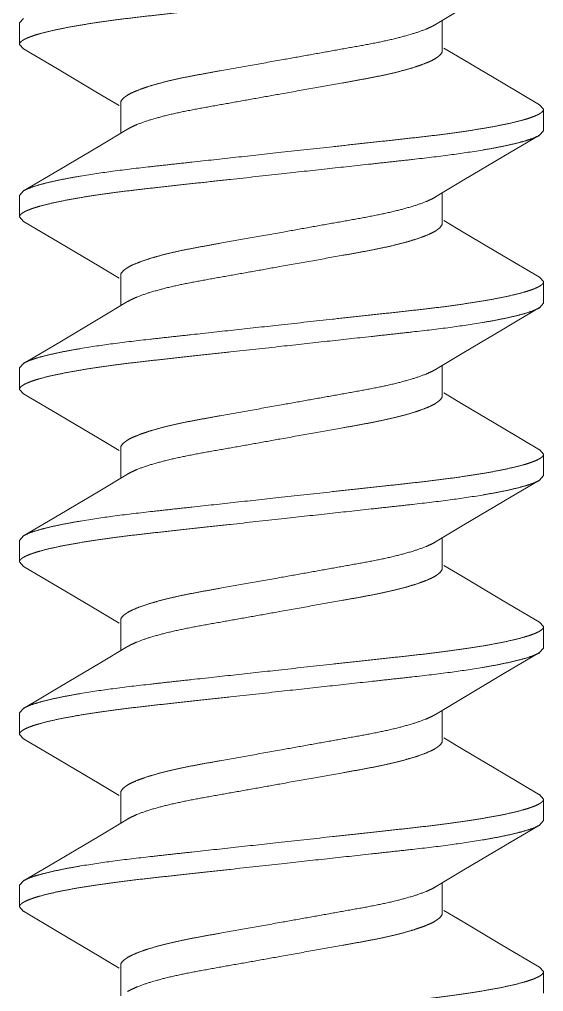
# Model space of a CAD drawing. Header units: inches. Extents: x 8 to 28, y 6.3 to 13.5.
# Drawn here: x 8.4412 to 8.6312, y 12.3904 to 12.7427 of the extents above; entities that cross this region are included whole.
import ezdxf

# ---------------------------------------------------------------- set-up
doc = ezdxf.new("R2010")
doc.units = ezdxf.units.IN
doc.header["$MEASUREMENT"] = 0
doc.linetypes.add('HIDDEN2', pattern=[0.1875, 0.125, -0.0625])
doc.layers.add('SHADE-BRACKET', color=7, linetype='Continuous', lineweight=30)
doc.layers.add('SUB-BRACKET_HARDWARE', color=7, linetype='HIDDEN2', lineweight=5)

# ---------------------------------------------------------------- blocks, each defined once
blk = doc.blocks.new('SCREW1-085585')
at = {"layer": 'SUB-BRACKET_HARDWARE'}
for p, q in [((8.59201, 12.74083), (8.6023, 12.747)), ((8.44121, 12.74139), (8.44264, 12.74302)), ((8.44121, 12.74139), (8.44121, 12.73359)), ((8.5945, 12.74232), (8.5945, 12.73134)), ((8.44121, 12.73359), (8.44264, 12.73195)), ((8.44264, 12.73198), (8.45562, 12.72435)), ((8.60205, 12.72812), (8.59508, 12.7323)), ((8.61656, 12.71952), (8.60205, 12.72812)), ((8.45562, 12.72435), (8.47013, 12.71575)), ((8.62979, 12.71174), (8.61656, 12.71952)), ((8.47013, 12.71575), (8.47735, 12.71142)), ((8.47793, 12.71239), (8.47793, 12.7014)), ((8.63121, 12.71014), (8.62979, 12.71177)), ((8.63121, 12.70234), (8.63121, 12.71014)), ((8.48042, 12.70289), (8.47038, 12.69687)), ((8.61681, 12.6931), (8.62979, 12.70073)), ((8.63121, 12.70234), (8.62979, 12.7007)), ((8.47038, 12.69687), (8.45587, 12.68827)), ((8.6023, 12.6845), (8.61681, 12.6931)), ((8.45587, 12.68827), (8.44264, 12.68049)), ((8.59201, 12.67833), (8.6023, 12.6845)), ((8.44121, 12.67889), (8.44264, 12.68052)), ((8.44121, 12.67889), (8.44121, 12.67109)), ((8.5945, 12.67982), (8.5945, 12.66884)), ((8.44121, 12.67109), (8.44264, 12.66945)), ((8.44264, 12.66948), (8.45562, 12.66185)), ((8.60205, 12.66562), (8.59508, 12.6698)), ((8.61656, 12.65702), (8.60205, 12.66562)), ((8.45562, 12.66185), (8.47013, 12.65325)), ((8.62979, 12.64924), (8.61656, 12.65702)), ((8.47013, 12.65325), (8.47735, 12.64892)), ((8.47793, 12.64989), (8.47793, 12.6389)), ((8.63121, 12.64764), (8.62979, 12.64927)), ((8.63121, 12.63984), (8.63121, 12.64764)), ((8.48042, 12.64039), (8.47038, 12.63437)), ((8.63121, 12.63984), (8.62979, 12.6382)), ((8.61681, 12.6306), (8.62979, 12.63823)), ((8.47038, 12.63437), (8.45587, 12.62577)), ((8.6023, 12.622), (8.61681, 12.6306)), ((8.45587, 12.62577), (8.44264, 12.61799)), ((8.59201, 12.61583), (8.6023, 12.622)), ((8.44121, 12.61639), (8.44264, 12.61802)), ((8.44121, 12.61639), (8.44121, 12.60859)), ((8.5945, 12.61732), (8.5945, 12.60634)), ((8.44121, 12.60859), (8.44264, 12.60695)), ((8.44264, 12.60698), (8.45562, 12.59935)), ((8.60205, 12.60312), (8.59508, 12.6073)), ((8.61656, 12.59452), (8.60205, 12.60312)), ((8.45562, 12.59935), (8.47013, 12.59075)), ((8.62979, 12.58674), (8.61656, 12.59452)), ((8.47013, 12.59075), (8.47735, 12.58642)), ((8.47793, 12.58739), (8.47793, 12.5764)), ((8.63121, 12.58514), (8.62979, 12.58677)), ((8.63121, 12.57734), (8.63121, 12.58514)), ((8.48042, 12.57789), (8.47038, 12.57187)), ((8.61681, 12.5681), (8.62979, 12.57573)), ((8.63121, 12.57734), (8.62979, 12.5757)), ((8.47038, 12.57187), (8.45587, 12.56327)), ((8.6023, 12.5595), (8.61681, 12.5681)), ((8.45587, 12.56327), (8.44264, 12.55549)), ((8.59201, 12.55333), (8.6023, 12.5595)), ((8.44121, 12.55389), (8.44264, 12.55552)), ((8.5945, 12.55482), (8.5945, 12.54384)), ((8.44121, 12.55389), (8.44121, 12.54609)), ((8.44121, 12.54609), (8.44264, 12.54445)), ((8.44264, 12.54448), (8.45562, 12.53685)), ((8.60205, 12.54062), (8.59508, 12.5448)), ((8.61656, 12.53202), (8.60205, 12.54062)), ((8.45562, 12.53685), (8.47013, 12.52825)), ((8.62979, 12.52424), (8.61656, 12.53202)), ((8.47013, 12.52825), (8.47735, 12.52392)), ((8.47793, 12.52489), (8.47793, 12.5139)), ((8.63121, 12.52264), (8.62979, 12.52427)), ((8.63121, 12.51484), (8.63121, 12.52264)), ((8.48042, 12.51539), (8.47038, 12.50937)), ((8.61681, 12.5056), (8.62979, 12.51323)), ((8.63121, 12.51484), (8.62979, 12.5132)), ((8.47038, 12.50937), (8.45587, 12.50077)), ((8.6023, 12.497), (8.61681, 12.5056)), ((8.45587, 12.50077), (8.44264, 12.49299)), ((8.59201, 12.49083), (8.6023, 12.497)), ((8.44121, 12.49139), (8.44264, 12.49302)), ((8.44121, 12.49139), (8.44121, 12.48359)), ((8.5945, 12.49232), (8.5945, 12.48134)), ((8.44121, 12.48359), (8.44264, 12.48195)), ((8.44264, 12.48198), (8.45562, 12.47435)), ((8.60205, 12.47812), (8.59508, 12.4823)), ((8.61656, 12.46952), (8.60205, 12.47812)), ((8.45562, 12.47435), (8.47013, 12.46575)), ((8.62979, 12.46174), (8.61656, 12.46952)), ((8.47013, 12.46575), (8.47735, 12.46142)), ((8.47793, 12.46239), (8.47793, 12.4514)), ((8.63121, 12.46014), (8.62979, 12.46177)), ((8.63121, 12.45234), (8.63121, 12.46014)), ((8.48042, 12.45289), (8.47038, 12.44687)), ((8.63121, 12.45234), (8.62979, 12.4507)), ((8.61681, 12.4431), (8.62979, 12.45073)), ((8.47038, 12.44687), (8.45587, 12.43827)), ((8.6023, 12.4345), (8.61681, 12.4431)), ((8.45587, 12.43827), (8.44264, 12.43049)), ((8.59201, 12.42833), (8.6023, 12.4345)), ((8.44121, 12.42889), (8.44264, 12.43052)), ((8.44121, 12.42889), (8.44121, 12.42109)), ((8.5945, 12.42982), (8.5945, 12.41884)), ((8.44121, 12.42109), (8.44264, 12.41945)), ((8.44264, 12.41948), (8.45562, 12.41185)), ((8.60205, 12.41562), (8.59508, 12.4198)), ((8.61656, 12.40702), (8.60205, 12.41562)), ((8.45562, 12.41185), (8.47013, 12.40325)), ((8.62979, 12.39924), (8.61656, 12.40702)), ((8.47013, 12.40325), (8.47735, 12.39892)), ((8.47793, 12.39989), (8.47793, 12.3889)), ((8.63121, 12.39764), (8.62979, 12.39927)), ((8.63121, 12.38984), (8.63121, 12.39764))]:
    blk.add_line(p, q, dxfattribs=at)
for points, knots in [([(8.53621, 12.74921), (8.53004, 12.74853), (8.52085, 12.74752), (8.50873, 12.7462), (8.49998, 12.74524), (8.49158, 12.74432), (8.4836, 12.74342), (8.47613, 12.74251), (8.46924, 12.74154), (8.463, 12.74055), (8.45746, 12.73955), (8.45268, 12.73854), (8.4492, 12.73767), (8.44683, 12.73696), (8.44537, 12.73646), (8.44412, 12.73597), (8.44309, 12.73549), (8.44229, 12.73502), (8.4417, 12.73455), (8.44132, 12.73409), (8.44121, 12.73374), (8.44121, 12.73359)], [0, 0, 0, 0, 0.191926, 0.285649, 0.376598, 0.463942, 0.546875, 0.624623, 0.696462, 0.761746, 0.819863, 0.870316, 0.912672, 0.930715, 0.946638, 0.960429, 0.972093, 0.981677, 0.9893, 0.99522, 1, 1, 1, 1]), ([(8.53621, 12.72801), (8.5393, 12.72856), (8.5454, 12.72965), (8.55435, 12.73125), (8.56286, 12.73277), (8.5707, 12.7342), (8.57766, 12.73573), (8.58355, 12.73734), (8.58772, 12.73875), (8.5904, 12.73992), (8.59151, 12.74051), (8.59201, 12.7408)], [0, 0, 0, 0, 0.163751, 0.323578, 0.475301, 0.615268, 0.740207, 0.847348, 0.934421, 0.969943, 1, 1, 1, 1]), ([(8.5945, 12.73134), (8.5945, 12.73061), (8.59373, 12.72973), (8.59272, 12.72896), (8.59163, 12.72825), (8.58993, 12.72739), (8.58748, 12.72639), (8.58454, 12.72538), (8.58115, 12.72437), (8.57732, 12.72338), (8.57309, 12.72242), (8.5685, 12.7215), (8.5636, 12.7206), (8.55659, 12.71934), (8.54743, 12.71772), (8.54, 12.71639), (8.53621, 12.71571)], [0, 0, 0, 0, 0.035498, 0.048473, 0.063325, 0.098788, 0.141982, 0.192728, 0.250682, 0.315413, 0.386372, 0.462975, 0.54456, 0.630399, 0.811708, 1, 1, 1, 1]), ([(8.47793, 12.71239), (8.47793, 12.71311), (8.4787, 12.714), (8.47971, 12.71477), (8.4808, 12.71547), (8.4825, 12.71633), (8.48495, 12.71733), (8.48789, 12.71834), (8.49128, 12.71935), (8.49511, 12.72034), (8.49934, 12.72131), (8.50393, 12.72222), (8.50883, 12.72312), (8.51584, 12.72438), (8.525, 12.726), (8.53243, 12.72733), (8.53621, 12.72801)], [0, 0, 0, 0, 0.0355, 0.048476, 0.063327, 0.09879, 0.141984, 0.19273, 0.250683, 0.315414, 0.386374, 0.462977, 0.544561, 0.6304, 0.811708, 1, 1, 1, 1]), ([(8.48042, 12.7029), (8.48092, 12.7032), (8.48203, 12.70379), (8.48471, 12.70496), (8.48887, 12.70639), (8.49477, 12.70799), (8.50173, 12.70952), (8.50957, 12.71097), (8.51808, 12.71247), (8.52704, 12.71406), (8.53313, 12.71516), (8.53621, 12.71571)], [0, 0, 0, 0, 0.030085, 0.065638, 0.152728, 0.259843, 0.384768, 0.524736, 0.676447, 0.836264, 1, 1, 1, 1]), ([(8.53621, 12.69451), (8.54239, 12.69519), (8.55158, 12.6962), (8.5637, 12.69752), (8.57245, 12.69848), (8.58085, 12.6994), (8.58883, 12.70029), (8.5963, 12.70121), (8.60319, 12.70218), (8.60943, 12.70317), (8.61497, 12.70417), (8.61975, 12.70518), (8.62323, 12.70605), (8.6256, 12.70676), (8.62706, 12.70726), (8.62831, 12.70775), (8.62934, 12.70823), (8.63014, 12.7087), (8.63073, 12.70917), (8.63111, 12.70963), (8.63121, 12.70998), (8.63121, 12.71014)], [0, 0, 0, 0, 0.191926, 0.285647, 0.376594, 0.463938, 0.546872, 0.624622, 0.69646, 0.761742, 0.819858, 0.870312, 0.912669, 0.930712, 0.946635, 0.960426, 0.972091, 0.981675, 0.989299, 0.995219, 1, 1, 1, 1]), ([(8.62979, 12.7007), (8.62922, 12.70036), (8.62781, 12.69972), (8.62532, 12.69885), (8.62215, 12.69797), (8.61833, 12.69707), (8.61389, 12.69617), (8.60683, 12.69492), (8.59673, 12.69342), (8.58583, 12.69215), (8.57629, 12.6911), (8.56594, 12.68997), (8.55255, 12.6885), (8.54171, 12.68732), (8.53621, 12.68671)], [0, 0, 0, 0, 0.020948, 0.048787, 0.083488, 0.124911, 0.172786, 0.226791, 0.351632, 0.495834, 0.573894, 0.655173, 0.824996, 1, 1, 1, 1]), ([(8.44264, 12.68052), (8.44321, 12.68086), (8.44462, 12.68151), (8.44711, 12.68237), (8.45028, 12.68325), (8.4541, 12.68415), (8.45854, 12.68505), (8.4656, 12.6863), (8.4757, 12.6878), (8.4866, 12.68907), (8.49614, 12.69012), (8.50649, 12.69125), (8.51988, 12.69272), (8.53072, 12.6939), (8.53621, 12.69451)], [0, 0, 0, 0, 0.020948, 0.048787, 0.083489, 0.124912, 0.172787, 0.226792, 0.351633, 0.495836, 0.573896, 0.655174, 0.824996, 1, 1, 1, 1]), ([(8.53621, 12.68671), (8.53004, 12.68603), (8.52085, 12.68502), (8.50873, 12.6837), (8.49998, 12.68274), (8.49158, 12.68182), (8.4836, 12.68092), (8.47613, 12.68001), (8.46924, 12.67904), (8.463, 12.67805), (8.45746, 12.67705), (8.45268, 12.67604), (8.4492, 12.67517), (8.44683, 12.67446), (8.44537, 12.67396), (8.44412, 12.67347), (8.44309, 12.67299), (8.44229, 12.67252), (8.4417, 12.67205), (8.44132, 12.67159), (8.44121, 12.67124), (8.44121, 12.67109)], [0, 0, 0, 0, 0.191926, 0.285649, 0.376598, 0.463942, 0.546875, 0.624623, 0.696462, 0.761746, 0.819863, 0.870316, 0.912672, 0.930715, 0.946638, 0.960429, 0.972093, 0.981677, 0.9893, 0.99522, 1, 1, 1, 1]), ([(8.53621, 12.66551), (8.5393, 12.66606), (8.5454, 12.66715), (8.55435, 12.66875), (8.56286, 12.67027), (8.5707, 12.6717), (8.57766, 12.67323), (8.58355, 12.67484), (8.58772, 12.67625), (8.5904, 12.67742), (8.59151, 12.67801), (8.59201, 12.6783)], [0, 0, 0, 0, 0.163751, 0.323578, 0.475301, 0.615268, 0.740207, 0.847348, 0.934421, 0.969943, 1, 1, 1, 1]), ([(8.5945, 12.66884), (8.5945, 12.66811), (8.59373, 12.66723), (8.59272, 12.66646), (8.59163, 12.66575), (8.58993, 12.66489), (8.58748, 12.66389), (8.58454, 12.66288), (8.58115, 12.66187), (8.57732, 12.66088), (8.57309, 12.65992), (8.5685, 12.659), (8.5636, 12.6581), (8.55659, 12.65684), (8.54743, 12.65522), (8.54, 12.65389), (8.53621, 12.65321)], [0, 0, 0, 0, 0.035498, 0.048473, 0.063325, 0.098788, 0.141982, 0.192728, 0.250682, 0.315413, 0.386372, 0.462975, 0.54456, 0.630399, 0.811708, 1, 1, 1, 1]), ([(8.47793, 12.64989), (8.47793, 12.65061), (8.4787, 12.6515), (8.47971, 12.65227), (8.4808, 12.65297), (8.4825, 12.65383), (8.48495, 12.65483), (8.48789, 12.65584), (8.49128, 12.65685), (8.49511, 12.65784), (8.49934, 12.65881), (8.50393, 12.65972), (8.50883, 12.66062), (8.51584, 12.66188), (8.525, 12.6635), (8.53243, 12.66483), (8.53621, 12.66551)], [0, 0, 0, 0, 0.0355, 0.048476, 0.063327, 0.09879, 0.141984, 0.19273, 0.250683, 0.315414, 0.386374, 0.462977, 0.544561, 0.6304, 0.811708, 1, 1, 1, 1]), ([(8.48042, 12.6404), (8.48092, 12.6407), (8.48203, 12.64129), (8.48471, 12.64246), (8.48887, 12.64389), (8.49477, 12.64549), (8.50173, 12.64702), (8.50957, 12.64847), (8.51808, 12.64997), (8.52704, 12.65156), (8.53313, 12.65266), (8.53621, 12.65321)], [0, 0, 0, 0, 0.030085, 0.065638, 0.152728, 0.259843, 0.384768, 0.524736, 0.676447, 0.836264, 1, 1, 1, 1]), ([(8.53621, 12.63201), (8.54239, 12.63269), (8.55158, 12.6337), (8.5637, 12.63502), (8.57245, 12.63598), (8.58085, 12.6369), (8.58883, 12.63779), (8.5963, 12.63871), (8.60319, 12.63968), (8.60943, 12.64067), (8.61497, 12.64167), (8.61975, 12.64268), (8.62323, 12.64355), (8.6256, 12.64426), (8.62706, 12.64476), (8.62831, 12.64525), (8.62934, 12.64573), (8.63014, 12.6462), (8.63073, 12.64667), (8.63111, 12.64713), (8.63121, 12.64748), (8.63121, 12.64764)], [0, 0, 0, 0, 0.191926, 0.285647, 0.376594, 0.463938, 0.546872, 0.624622, 0.69646, 0.761742, 0.819858, 0.870312, 0.912669, 0.930712, 0.946635, 0.960426, 0.972091, 0.981675, 0.989299, 0.995219, 1, 1, 1, 1]), ([(8.62979, 12.6382), (8.62922, 12.63786), (8.62781, 12.63722), (8.62532, 12.63635), (8.62215, 12.63547), (8.61833, 12.63457), (8.61389, 12.63367), (8.60683, 12.63242), (8.59673, 12.63092), (8.58583, 12.62965), (8.57629, 12.6286), (8.56594, 12.62747), (8.55255, 12.626), (8.54171, 12.62482), (8.53621, 12.62421)], [0, 0, 0, 0, 0.020948, 0.048787, 0.083488, 0.124911, 0.172786, 0.226791, 0.351632, 0.495834, 0.573894, 0.655173, 0.824996, 1, 1, 1, 1]), ([(8.44264, 12.61802), (8.44321, 12.61836), (8.44462, 12.61901), (8.44711, 12.61987), (8.45028, 12.62075), (8.4541, 12.62165), (8.45854, 12.62255), (8.4656, 12.6238), (8.4757, 12.6253), (8.4866, 12.62657), (8.49614, 12.62762), (8.50649, 12.62875), (8.51988, 12.63022), (8.53072, 12.6314), (8.53621, 12.63201)], [0, 0, 0, 0, 0.020948, 0.048787, 0.083489, 0.124912, 0.172787, 0.226792, 0.351633, 0.495836, 0.573896, 0.655174, 0.824996, 1, 1, 1, 1]), ([(8.53621, 12.62421), (8.53004, 12.62353), (8.52085, 12.62252), (8.50873, 12.6212), (8.49998, 12.62024), (8.49158, 12.61932), (8.4836, 12.61842), (8.47613, 12.61751), (8.46924, 12.61654), (8.463, 12.61555), (8.45746, 12.61455), (8.45268, 12.61354), (8.4492, 12.61267), (8.44683, 12.61196), (8.44537, 12.61146), (8.44412, 12.61097), (8.44309, 12.61049), (8.44229, 12.61002), (8.4417, 12.60955), (8.44132, 12.60909), (8.44121, 12.60874), (8.44121, 12.60859)], [0, 0, 0, 0, 0.191926, 0.285649, 0.376598, 0.463942, 0.546875, 0.624623, 0.696462, 0.761746, 0.819863, 0.870316, 0.912672, 0.930715, 0.946638, 0.960429, 0.972093, 0.981677, 0.9893, 0.99522, 1, 1, 1, 1]), ([(8.53621, 12.60301), (8.5393, 12.60356), (8.5454, 12.60465), (8.55435, 12.60625), (8.56286, 12.60777), (8.5707, 12.6092), (8.57766, 12.61073), (8.58355, 12.61234), (8.58772, 12.61375), (8.5904, 12.61492), (8.59151, 12.61551), (8.59201, 12.6158)], [0, 0, 0, 0, 0.163751, 0.323578, 0.475301, 0.615268, 0.740207, 0.847348, 0.934421, 0.969943, 1, 1, 1, 1]), ([(8.5945, 12.60634), (8.5945, 12.60561), (8.59373, 12.60473), (8.59272, 12.60396), (8.59163, 12.60325), (8.58993, 12.60239), (8.58748, 12.60139), (8.58454, 12.60038), (8.58115, 12.59937), (8.57732, 12.59838), (8.57309, 12.59742), (8.5685, 12.5965), (8.5636, 12.5956), (8.55659, 12.59434), (8.54743, 12.59272), (8.54, 12.59139), (8.53621, 12.59071)], [0, 0, 0, 0, 0.035498, 0.048473, 0.063325, 0.098788, 0.141982, 0.192728, 0.250682, 0.315413, 0.386372, 0.462975, 0.54456, 0.630399, 0.811708, 1, 1, 1, 1]), ([(8.47793, 12.58739), (8.47793, 12.58811), (8.4787, 12.589), (8.47971, 12.58977), (8.4808, 12.59047), (8.4825, 12.59133), (8.48495, 12.59233), (8.48789, 12.59334), (8.49128, 12.59435), (8.49511, 12.59534), (8.49934, 12.59631), (8.50393, 12.59722), (8.50883, 12.59812), (8.51584, 12.59938), (8.525, 12.601), (8.53243, 12.60233), (8.53621, 12.60301)], [0, 0, 0, 0, 0.0355, 0.048476, 0.063327, 0.09879, 0.141984, 0.19273, 0.250683, 0.315414, 0.386374, 0.462977, 0.544561, 0.6304, 0.811708, 1, 1, 1, 1]), ([(8.48042, 12.5779), (8.48092, 12.5782), (8.48203, 12.57879), (8.48471, 12.57996), (8.48887, 12.58139), (8.49477, 12.58299), (8.50173, 12.58452), (8.50957, 12.58597), (8.51808, 12.58747), (8.52704, 12.58906), (8.53313, 12.59016), (8.53621, 12.59071)], [0, 0, 0, 0, 0.030085, 0.065638, 0.152728, 0.259843, 0.384768, 0.524736, 0.676447, 0.836264, 1, 1, 1, 1]), ([(8.53621, 12.56951), (8.54239, 12.57019), (8.55158, 12.5712), (8.5637, 12.57252), (8.57245, 12.57348), (8.58085, 12.5744), (8.58883, 12.57529), (8.5963, 12.57621), (8.60319, 12.57718), (8.60943, 12.57817), (8.61497, 12.57917), (8.61975, 12.58018), (8.62323, 12.58105), (8.6256, 12.58176), (8.62706, 12.58226), (8.62831, 12.58275), (8.62934, 12.58323), (8.63014, 12.5837), (8.63073, 12.58417), (8.63111, 12.58463), (8.63121, 12.58498), (8.63121, 12.58514)], [0, 0, 0, 0, 0.191926, 0.285647, 0.376594, 0.463938, 0.546872, 0.624622, 0.69646, 0.761742, 0.819858, 0.870312, 0.912669, 0.930712, 0.946635, 0.960426, 0.972091, 0.981675, 0.989299, 0.995219, 1, 1, 1, 1]), ([(8.62979, 12.5757), (8.62922, 12.57536), (8.62781, 12.57472), (8.62532, 12.57385), (8.62215, 12.57297), (8.61833, 12.57207), (8.61389, 12.57117), (8.60683, 12.56992), (8.59673, 12.56842), (8.58583, 12.56715), (8.57629, 12.5661), (8.56594, 12.56497), (8.55255, 12.5635), (8.54171, 12.56232), (8.53621, 12.56171)], [0, 0, 0, 0, 0.020948, 0.048787, 0.083488, 0.124911, 0.172786, 0.226791, 0.351632, 0.495834, 0.573894, 0.655173, 0.824996, 1, 1, 1, 1]), ([(8.44264, 12.55552), (8.44321, 12.55586), (8.44462, 12.55651), (8.44711, 12.55737), (8.45028, 12.55825), (8.4541, 12.55915), (8.45854, 12.56005), (8.4656, 12.5613), (8.4757, 12.5628), (8.4866, 12.56407), (8.49614, 12.56512), (8.50649, 12.56625), (8.51988, 12.56772), (8.53072, 12.5689), (8.53621, 12.56951)], [0, 0, 0, 0, 0.020948, 0.048787, 0.083489, 0.124912, 0.172787, 0.226792, 0.351633, 0.495836, 0.573896, 0.655174, 0.824996, 1, 1, 1, 1]), ([(8.53621, 12.56171), (8.53004, 12.56103), (8.52085, 12.56002), (8.50873, 12.5587), (8.49998, 12.55774), (8.49158, 12.55682), (8.4836, 12.55592), (8.47613, 12.55501), (8.46924, 12.55404), (8.463, 12.55305), (8.45746, 12.55205), (8.45268, 12.55104), (8.4492, 12.55017), (8.44683, 12.54946), (8.44537, 12.54896), (8.44412, 12.54847), (8.44309, 12.54799), (8.44229, 12.54752), (8.4417, 12.54705), (8.44132, 12.54659), (8.44121, 12.54624), (8.44121, 12.54609)], [0, 0, 0, 0, 0.191926, 0.285649, 0.376598, 0.463942, 0.546875, 0.624623, 0.696462, 0.761746, 0.819863, 0.870316, 0.912672, 0.930715, 0.946638, 0.960429, 0.972093, 0.981677, 0.9893, 0.99522, 1, 1, 1, 1]), ([(8.53621, 12.54051), (8.5393, 12.54106), (8.5454, 12.54215), (8.55435, 12.54375), (8.56286, 12.54527), (8.5707, 12.5467), (8.57766, 12.54823), (8.58355, 12.54984), (8.58772, 12.55125), (8.5904, 12.55242), (8.59151, 12.55301), (8.59201, 12.5533)], [0, 0, 0, 0, 0.163751, 0.323578, 0.475301, 0.615268, 0.740207, 0.847348, 0.934421, 0.969943, 1, 1, 1, 1]), ([(8.47793, 12.52489), (8.47793, 12.52561), (8.4787, 12.5265), (8.47971, 12.52727), (8.4808, 12.52797), (8.4825, 12.52883), (8.48495, 12.52983), (8.48789, 12.53084), (8.49128, 12.53185), (8.49511, 12.53284), (8.49934, 12.53381), (8.50393, 12.53472), (8.50883, 12.53562), (8.51584, 12.53688), (8.525, 12.5385), (8.53243, 12.53983), (8.53621, 12.54051)], [0, 0, 0, 0, 0.0355, 0.048476, 0.063327, 0.09879, 0.141984, 0.19273, 0.250683, 0.315414, 0.386374, 0.462977, 0.544561, 0.6304, 0.811708, 1, 1, 1, 1]), ([(8.5945, 12.54384), (8.5945, 12.54311), (8.59373, 12.54223), (8.59272, 12.54146), (8.59163, 12.54075), (8.58993, 12.53989), (8.58748, 12.53889), (8.58454, 12.53788), (8.58115, 12.53687), (8.57732, 12.53588), (8.57309, 12.53492), (8.5685, 12.534), (8.5636, 12.5331), (8.55659, 12.53184), (8.54743, 12.53022), (8.54, 12.52889), (8.53621, 12.52821)], [0, 0, 0, 0, 0.035498, 0.048473, 0.063325, 0.098788, 0.141982, 0.192728, 0.250682, 0.315413, 0.386372, 0.462975, 0.54456, 0.630399, 0.811708, 1, 1, 1, 1]), ([(8.48042, 12.5154), (8.48092, 12.5157), (8.48203, 12.51629), (8.48471, 12.51746), (8.48887, 12.51889), (8.49477, 12.52049), (8.50173, 12.52202), (8.50957, 12.52347), (8.51808, 12.52497), (8.52704, 12.52656), (8.53313, 12.52766), (8.53621, 12.52821)], [0, 0, 0, 0, 0.030085, 0.065638, 0.152728, 0.259843, 0.384768, 0.524736, 0.676447, 0.836264, 1, 1, 1, 1]), ([(8.53621, 12.50701), (8.54239, 12.50769), (8.55158, 12.5087), (8.5637, 12.51002), (8.57245, 12.51098), (8.58085, 12.5119), (8.58883, 12.51279), (8.5963, 12.51371), (8.60319, 12.51468), (8.60943, 12.51567), (8.61497, 12.51667), (8.61975, 12.51768), (8.62323, 12.51855), (8.6256, 12.51926), (8.62706, 12.51976), (8.62831, 12.52025), (8.62934, 12.52073), (8.63014, 12.5212), (8.63073, 12.52167), (8.63111, 12.52213), (8.63121, 12.52248), (8.63121, 12.52264)], [0, 0, 0, 0, 0.191926, 0.285647, 0.376594, 0.463938, 0.546872, 0.624622, 0.69646, 0.761742, 0.819858, 0.870312, 0.912669, 0.930712, 0.946635, 0.960426, 0.972091, 0.981675, 0.989299, 0.995219, 1, 1, 1, 1]), ([(8.62979, 12.5132), (8.62922, 12.51286), (8.62781, 12.51222), (8.62532, 12.51135), (8.62215, 12.51047), (8.61833, 12.50957), (8.61389, 12.50867), (8.60683, 12.50742), (8.59673, 12.50592), (8.58583, 12.50465), (8.57629, 12.5036), (8.56594, 12.50247), (8.55255, 12.501), (8.54171, 12.49982), (8.53621, 12.49921)], [0, 0, 0, 0, 0.020948, 0.048787, 0.083488, 0.124911, 0.172786, 0.226791, 0.351632, 0.495834, 0.573894, 0.655173, 0.824996, 1, 1, 1, 1]), ([(8.44264, 12.49302), (8.44321, 12.49336), (8.44462, 12.49401), (8.44711, 12.49487), (8.45028, 12.49575), (8.4541, 12.49665), (8.45854, 12.49755), (8.4656, 12.4988), (8.4757, 12.5003), (8.4866, 12.50157), (8.49614, 12.50262), (8.50649, 12.50375), (8.51988, 12.50522), (8.53072, 12.5064), (8.53621, 12.50701)], [0, 0, 0, 0, 0.020948, 0.048787, 0.083489, 0.124912, 0.172787, 0.226792, 0.351633, 0.495836, 0.573896, 0.655174, 0.824996, 1, 1, 1, 1]), ([(8.53621, 12.49921), (8.53004, 12.49853), (8.52085, 12.49752), (8.50873, 12.4962), (8.49998, 12.49524), (8.49158, 12.49432), (8.4836, 12.49342), (8.47613, 12.49251), (8.46924, 12.49154), (8.463, 12.49055), (8.45746, 12.48955), (8.45268, 12.48854), (8.4492, 12.48767), (8.44683, 12.48696), (8.44537, 12.48646), (8.44412, 12.48597), (8.44309, 12.48549), (8.44229, 12.48502), (8.4417, 12.48455), (8.44132, 12.48409), (8.44121, 12.48374), (8.44121, 12.48359)], [0, 0, 0, 0, 0.191926, 0.285649, 0.376598, 0.463942, 0.546875, 0.624623, 0.696462, 0.761746, 0.819863, 0.870316, 0.912672, 0.930715, 0.946638, 0.960429, 0.972093, 0.981677, 0.9893, 0.99522, 1, 1, 1, 1]), ([(8.53621, 12.47801), (8.5393, 12.47856), (8.5454, 12.47965), (8.55435, 12.48125), (8.56286, 12.48277), (8.5707, 12.4842), (8.57766, 12.48573), (8.58355, 12.48734), (8.58772, 12.48875), (8.5904, 12.48992), (8.59151, 12.49051), (8.59201, 12.4908)], [0, 0, 0, 0, 0.163751, 0.323578, 0.475301, 0.615268, 0.740207, 0.847348, 0.934421, 0.969943, 1, 1, 1, 1]), ([(8.5945, 12.48134), (8.5945, 12.48061), (8.59373, 12.47973), (8.59272, 12.47896), (8.59163, 12.47825), (8.58993, 12.47739), (8.58748, 12.47639), (8.58454, 12.47538), (8.58115, 12.47437), (8.57732, 12.47338), (8.57309, 12.47242), (8.5685, 12.4715), (8.5636, 12.4706), (8.55659, 12.46934), (8.54743, 12.46772), (8.54, 12.46639), (8.53621, 12.46571)], [0, 0, 0, 0, 0.035498, 0.048473, 0.063325, 0.098788, 0.141982, 0.192728, 0.250682, 0.315413, 0.386372, 0.462975, 0.54456, 0.630399, 0.811708, 1, 1, 1, 1]), ([(8.47793, 12.46239), (8.47793, 12.46311), (8.4787, 12.464), (8.47971, 12.46477), (8.4808, 12.46547), (8.4825, 12.46633), (8.48495, 12.46733), (8.48789, 12.46834), (8.49128, 12.46935), (8.49511, 12.47034), (8.49934, 12.47131), (8.50393, 12.47222), (8.50883, 12.47312), (8.51584, 12.47438), (8.525, 12.476), (8.53243, 12.47733), (8.53621, 12.47801)], [0, 0, 0, 0, 0.0355, 0.048476, 0.063327, 0.09879, 0.141984, 0.19273, 0.250683, 0.315414, 0.386374, 0.462977, 0.544561, 0.6304, 0.811708, 1, 1, 1, 1]), ([(8.48042, 12.4529), (8.48092, 12.4532), (8.48203, 12.45379), (8.48471, 12.45496), (8.48887, 12.45639), (8.49477, 12.45799), (8.50173, 12.45952), (8.50957, 12.46097), (8.51808, 12.46247), (8.52704, 12.46406), (8.53313, 12.46516), (8.53621, 12.46571)], [0, 0, 0, 0, 0.030085, 0.065638, 0.152728, 0.259843, 0.384768, 0.524736, 0.676447, 0.836264, 1, 1, 1, 1]), ([(8.53621, 12.44451), (8.54239, 12.44519), (8.55158, 12.4462), (8.5637, 12.44752), (8.57245, 12.44848), (8.58085, 12.4494), (8.58883, 12.45029), (8.5963, 12.45121), (8.60319, 12.45218), (8.60943, 12.45317), (8.61497, 12.45417), (8.61975, 12.45518), (8.62323, 12.45605), (8.6256, 12.45676), (8.62706, 12.45726), (8.62831, 12.45775), (8.62934, 12.45823), (8.63014, 12.4587), (8.63073, 12.45917), (8.63111, 12.45963), (8.63121, 12.45998), (8.63121, 12.46014)], [0, 0, 0, 0, 0.191926, 0.285647, 0.376594, 0.463938, 0.546872, 0.624622, 0.69646, 0.761742, 0.819858, 0.870312, 0.912669, 0.930712, 0.946635, 0.960426, 0.972091, 0.981675, 0.989299, 0.995219, 1, 1, 1, 1]), ([(8.62979, 12.4507), (8.62922, 12.45036), (8.62781, 12.44972), (8.62532, 12.44885), (8.62215, 12.44797), (8.61833, 12.44707), (8.61389, 12.44617), (8.60683, 12.44492), (8.59673, 12.44342), (8.58583, 12.44215), (8.57629, 12.4411), (8.56594, 12.43997), (8.55255, 12.4385), (8.54171, 12.43732), (8.53621, 12.43671)], [0, 0, 0, 0, 0.020948, 0.048787, 0.083488, 0.124911, 0.172786, 0.226791, 0.351632, 0.495834, 0.573894, 0.655173, 0.824996, 1, 1, 1, 1]), ([(8.44264, 12.43052), (8.44321, 12.43086), (8.44462, 12.43151), (8.44711, 12.43237), (8.45028, 12.43325), (8.4541, 12.43415), (8.45854, 12.43505), (8.4656, 12.4363), (8.4757, 12.4378), (8.4866, 12.43907), (8.49614, 12.44012), (8.50649, 12.44125), (8.51988, 12.44272), (8.53072, 12.4439), (8.53621, 12.44451)], [0, 0, 0, 0, 0.020948, 0.048787, 0.083489, 0.124912, 0.172787, 0.226792, 0.351633, 0.495836, 0.573896, 0.655174, 0.824996, 1, 1, 1, 1]), ([(8.53621, 12.43671), (8.53004, 12.43603), (8.52085, 12.43502), (8.50873, 12.4337), (8.49998, 12.43274), (8.49158, 12.43182), (8.4836, 12.43092), (8.47613, 12.43001), (8.46924, 12.42904), (8.463, 12.42805), (8.45746, 12.42705), (8.45268, 12.42604), (8.4492, 12.42517), (8.44683, 12.42446), (8.44537, 12.42396), (8.44412, 12.42347), (8.44309, 12.42299), (8.44229, 12.42252), (8.4417, 12.42205), (8.44132, 12.42159), (8.44121, 12.42124), (8.44121, 12.42109)], [0, 0, 0, 0, 0.191926, 0.285649, 0.376598, 0.463942, 0.546875, 0.624623, 0.696462, 0.761746, 0.819863, 0.870316, 0.912672, 0.930715, 0.946638, 0.960429, 0.972093, 0.981677, 0.9893, 0.99522, 1, 1, 1, 1]), ([(8.53621, 12.41551), (8.5393, 12.41606), (8.5454, 12.41715), (8.55435, 12.41875), (8.56286, 12.42027), (8.5707, 12.4217), (8.57766, 12.42323), (8.58355, 12.42484), (8.58772, 12.42625), (8.5904, 12.42742), (8.59151, 12.42801), (8.59201, 12.4283)], [0, 0, 0, 0, 0.163751, 0.323578, 0.475301, 0.615268, 0.740207, 0.847348, 0.934421, 0.969943, 1, 1, 1, 1]), ([(8.5945, 12.41884), (8.5945, 12.41811), (8.59373, 12.41723), (8.59272, 12.41646), (8.59163, 12.41575), (8.58993, 12.41489), (8.58748, 12.41389), (8.58454, 12.41288), (8.58115, 12.41187), (8.57732, 12.41088), (8.57309, 12.40992), (8.5685, 12.409), (8.5636, 12.4081), (8.55659, 12.40684), (8.54743, 12.40522), (8.54, 12.40389), (8.53621, 12.40321)], [0, 0, 0, 0, 0.035498, 0.048473, 0.063325, 0.098788, 0.141982, 0.192728, 0.250682, 0.315413, 0.386372, 0.462975, 0.54456, 0.630399, 0.811708, 1, 1, 1, 1]), ([(8.47793, 12.39989), (8.47793, 12.40061), (8.4787, 12.4015), (8.47971, 12.40227), (8.4808, 12.40297), (8.4825, 12.40383), (8.48495, 12.40483), (8.48789, 12.40584), (8.49128, 12.40685), (8.49511, 12.40784), (8.49934, 12.40881), (8.50393, 12.40972), (8.50883, 12.41062), (8.51584, 12.41188), (8.525, 12.4135), (8.53243, 12.41483), (8.53621, 12.41551)], [0, 0, 0, 0, 0.0355, 0.048476, 0.063327, 0.09879, 0.141984, 0.19273, 0.250683, 0.315414, 0.386374, 0.462977, 0.544561, 0.6304, 0.811708, 1, 1, 1, 1]), ([(8.48042, 12.3904), (8.48092, 12.3907), (8.48203, 12.39129), (8.48471, 12.39246), (8.48887, 12.39389), (8.49477, 12.39549), (8.50173, 12.39702), (8.50957, 12.39847), (8.51808, 12.39997), (8.52704, 12.40156), (8.53313, 12.40266), (8.53621, 12.40321)], [0, 0, 0, 0, 0.030085, 0.065638, 0.152728, 0.259843, 0.384768, 0.524736, 0.676447, 0.836264, 1, 1, 1, 1]), ([(8.53621, 12.38201), (8.54239, 12.38269), (8.55158, 12.3837), (8.5637, 12.38502), (8.57245, 12.38598), (8.58085, 12.3869), (8.58883, 12.38779), (8.5963, 12.38871), (8.60319, 12.38968), (8.60943, 12.39067), (8.61497, 12.39167), (8.61975, 12.39268), (8.62323, 12.39355), (8.6256, 12.39426), (8.62706, 12.39476), (8.62831, 12.39525), (8.62934, 12.39573), (8.63014, 12.3962), (8.63073, 12.39667), (8.63111, 12.39713), (8.63121, 12.39748), (8.63121, 12.39764)], [0, 0, 0, 0, 0.191926, 0.285647, 0.376594, 0.463938, 0.546872, 0.624622, 0.69646, 0.761742, 0.819858, 0.870312, 0.912669, 0.930712, 0.946635, 0.960426, 0.972091, 0.981675, 0.989299, 0.995219, 1, 1, 1, 1])]:
    blk.add_open_spline(points, degree=3, knots=knots, dxfattribs=at)
blk = doc.blocks.new('SCREWS-085585')
at = {"layer": 'SUB-BRACKET_HARDWARE'}
blk.add_blockref('SCREW1-085585', (0, 0), dxfattribs=at)
blk = doc.blocks.new('SYSTEM-085585')
at = {"layer": 'SUB-BRACKET_HARDWARE'}
blk.add_blockref('SCREWS-085585', (-5.94515, -5.43844), dxfattribs=at)

msp = doc.modelspace()

# ---------------------------------------------------------------- block references
at = {"layer": 'SHADE-BRACKET'}
msp.add_blockref('SYSTEM-085585', (5.94515, 5.43844), dxfattribs=at)
at = {"layer": 'SUB-BRACKET_HARDWARE'}
msp.add_blockref('SCREWS-085585', (0, 0), dxfattribs=at)

doc.saveas('drawing.dxf')
